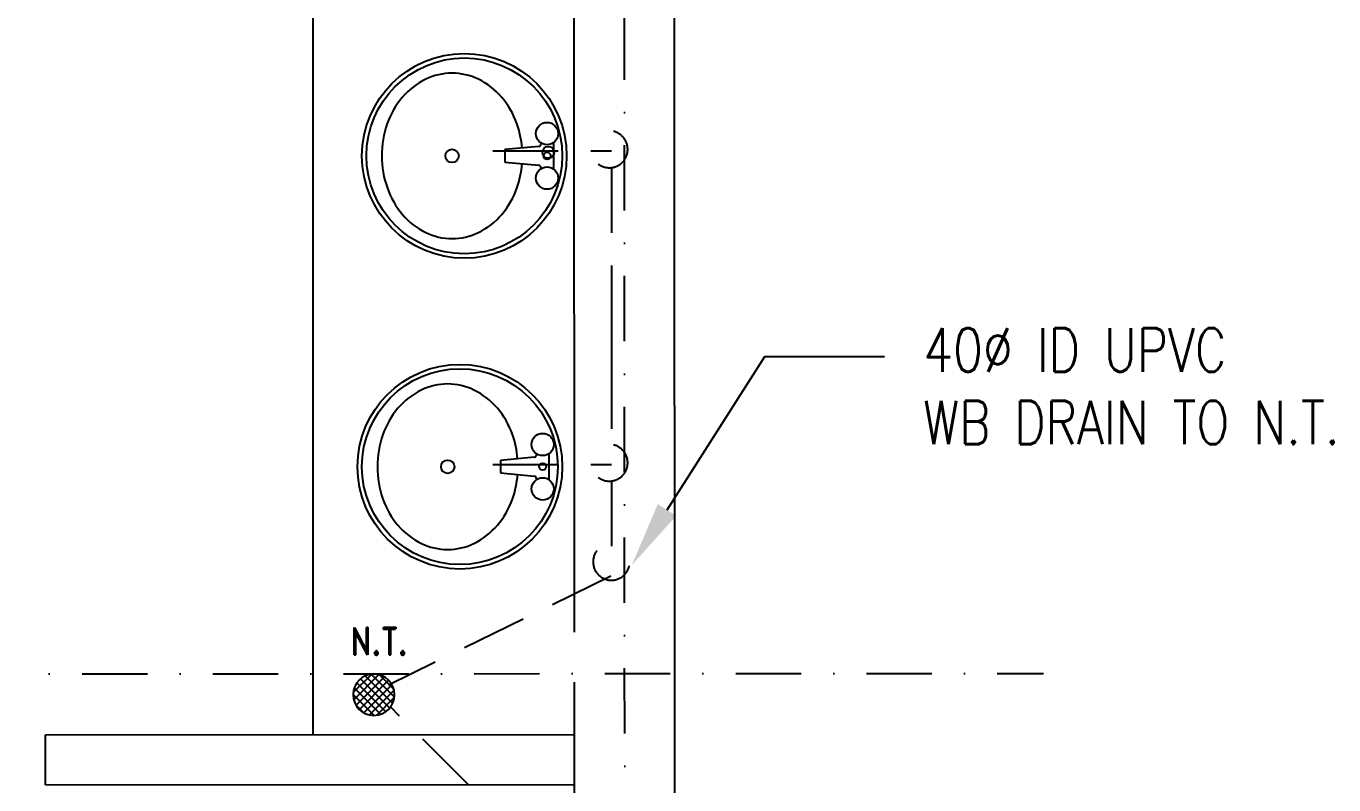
# Model space of a CAD drawing. Extents: x -437689 to -407696, y -55787 to -37037.
# Drawn here: x -423787 to -422286, y -48917 to -48045 of the extents above; entities that cross this region are included whole.
import ezdxf

# ---------------------------------------------------------------- set-up
doc = ezdxf.new("R2010")
doc.units = 0
doc.header["$LTSCALE"] = 150
doc.header["$MEASUREMENT"] = 0
doc.linetypes.add('DASHDOT', pattern=[1, 0.5, -0.25, 0, -0.25])
doc.linetypes.add('DASHED', pattern=[0.75, 0.5, -0.25])
doc.layers.get('0').update_dxf_attribs({"linetype": 'CONTINUOUS'})
for name, color, linetype in [('DR', 6, 'CONTINUOUS'), ('F', 9, 'CONTINUOUS'), ('GRID', 252, 'DASHDOT'), ('TEXT', 7, 'CONTINUOUS'), ('TXT', 7, 'CONTINUOUS'), ('WALL', 7, 'CONTINUOUS'), ('WASTE', 3, 'DASHED')]:
    doc.layers.add(name, color=color, linetype=linetype)
doc.styles.add('T', font='romans.shx', dxfattribs={"height": 450})
doc.styles.add('TESTI', font='ROMAND.SHX')

msp = doc.modelspace()

# ---------------------------------------------------------------- linework, layer by layer
at = {"color": 0}
for p, q in [((-423411.7, -48810.6), (-423390.5, -48789.5)), ((-423411.1, -48818.9), (-423382.3, -48790)), ((-423408.5, -48825.1), (-423376, -48792.6)), ((-423404.6, -48830.1), (-423371.1, -48796.5)), ((-423403.4, -48794.9), (-423369.9, -48828.4)), ((-423398, -48791.5), (-423366.5, -48823)), ((-423391.1, -48789.5), (-423364.5, -48816.1)), ((-423381.5, -48790.2), (-423365.2, -48806.6)), ((-423411.8, -48813), (-423388, -48836.8)), ((-423410.5, -48805.4), (-423380.4, -48835.6)), ((-423407.6, -48799.6), (-423374.5, -48832.6)), ((-423399.6, -48833.9), (-423367.3, -48801.6)), ((-423393.2, -48836.3), (-423364.9, -48808)), ((-423408.5, -48825.1), (-423400.1, -48833.5)), ((-423384.6, -48836.6), (-423364.6, -48816.5))]:
    msp.add_line(p, q, dxfattribs=at)
at = {"color": 8}
msp.add_circle((-423187.8, -48190.3), 6.77, dxfattribs=at)
for start, end in [(90, 270), (270, 90)]:
    msp.add_arc((-423388.1, -48813.1), 23.8, start, end)
at = {"layer": 'DR', "color": 3}
msp.add_line((-423115.1, -48382.5), (-423115.1, -48484.4), dxfattribs=at)
at = {"layer": 'DR'}
msp.add_lwpolyline([(-423051.4, -48600.9), (-422939, -48424.7), (-422852.2, -48424.7), (-422801.8, -48424.7)], dxfattribs=at)
msp.add_solid([(-423040.9, -48607.7), (-423091.8, -48664.2), (-423062, -48594.2)], dxfattribs=at)
at = {"layer": 'F'}
for p, q in [((-423196.3, -48179.4), (-423196.3, -48181)), ((-423182, -48179.4), (-423182, -48209.3)), ((-423198.7, -48183.5), (-423237.7, -48187.2)), ((-423237.7, -48187.2), (-423237.7, -48201.5)), ((-423237.7, -48201.5), (-423198.6, -48205.2)), ((-423196.3, -48207.8), (-423196.3, -48209.3)), ((-423203.7, -48540.5), (-423242.8, -48544.2)), ((-423201.4, -48536.3), (-423201.4, -48537.9)), ((-423187.1, -48536.3), (-423187.1, -48566.3)), ((-423242.8, -48544.2), (-423242.8, -48558.5)), ((-423242.8, -48558.5), (-423203.7, -48562.1)), ((-423201.4, -48564.7), (-423201.4, -48566.3))]:
    msp.add_line(p, q, dxfattribs=at)
for points in [[(-423217.9, -48185.4, 0.064435), (-423223.9, -48157.4, 0.091719), (-423241.2, -48127.2, 0.103599), (-423268.1, -48106.4, 0.113912), (-423298.3, -48099.4, 0.113912), (-423328.5, -48106.4, 0.103599), (-423355.4, -48127.3, 0.091719), (-423372.7, -48157.4, 0.084785), (-423379, -48194.5, 0.084785), (-423372.6, -48231.5, 0.091719), (-423355.3, -48261.6, 0.103599), (-423328.4, -48282.5, 0.113912), (-423298.2, -48289.4, 0.113912), (-423268, -48282.5, 0.103599), (-423241.2, -48261.6, 0.091719), (-423223.8, -48231.4, 0.064435), (-423217.9, -48203.4)], [(-423223, -48542.3, 0.064435), (-423228.9, -48514.3, 0.091719), (-423246.3, -48484.1, 0.103599), (-423273.1, -48463.3, 0.113912), (-423303.4, -48456.3, 0.113912), (-423333.6, -48463.3, 0.103599), (-423360.4, -48484.2, 0.091719), (-423377.7, -48514.3, 0.084785), (-423384, -48551.4, 0.084785), (-423377.7, -48588.4, 0.091719), (-423360.4, -48618.6, 0.103599), (-423333.5, -48639.4, 0.113912), (-423303.3, -48646.4, 0.113912), (-423273.1, -48639.4, 0.103599), (-423246.2, -48618.5, 0.091719), (-423228.9, -48588.4, 0.064435), (-423223, -48560.3)]]:
    msp.add_lwpolyline(points, format="xyb", dxfattribs=at)
for centre, radius in [((-423284.2, -48194.4), 117.5), ((-423284.2, -48194.4), 112.4), ((-423189.2, -48168.8), 12.8), ((-423298.3, -48194.4), 7.66), ((-423189.2, -48194.4), 4.09), ((-423189.2, -48219.9), 12.8), ((-423289.3, -48551.3), 117.5), ((-423289.3, -48551.3), 112.4), ((-423194.3, -48525.8), 12.8), ((-423303.3, -48551.3), 7.66), ((-423194.2, -48551.3), 4.09), ((-423194.2, -48576.8), 12.8)]:
    msp.add_circle(centre, radius, dxfattribs=at)
for centre, start, end in [((-423198.9, -48181), 275.4135, 0.0226), ((-423198.9, -48207.8), 0.0226, 84.6316), ((-423204, -48537.9), 275.4135, 0.0226), ((-423203.9, -48564.7), 0.0226, 84.6316)]:
    msp.add_arc(centre, 2.55, start, end, dxfattribs=at)
at = {"layer": 'GRID'}
for p, q in [((-423099.1, -51409.3), (-423100.9, -46799.8)), ((-425524.3, -48790.4), (-422619.1, -48788.6))]:
    msp.add_line(p, q, dxfattribs=at)
at = {"layer": 'WALL'}
for p, q in [((-423157.7, -48741.3), (-423158.3, -47231.3)), ((-423042.1, -50231.3), (-423043.3, -47231.3)), ((-423457.6, -48859), (-423458, -47846.5)), ((-423157.4, -49548.8), (-423157.6, -48798.8)), ((-423765.1, -48859.1), (-423157.6, -48858.8)), ((-423765.1, -48916.6), (-423765.1, -48859.1)), ((-423765.1, -48916.6), (-423157.6, -48916.3))]:
    msp.add_line(p, q, dxfattribs=at)
at = {"layer": 'WASTE'}
for p, q in [((-423251.5, -48188.8), (-423115.3, -48188.8)), ((-423115.3, -48207.9), (-423115.3, -48525.8)), ((-423251.5, -48548.6), (-423115.3, -48548.6)), ((-423115.3, -48567.7), (-423115.3, -48658.1)), ((-423115.8, -48676.9), (-423371.1, -48802)), ((-423199.4, -48996.7), (-423368.9, -48827.2))]:
    msp.add_line(p, q, dxfattribs=at)
for centre, start, end in [((-423117.7, -48186.9), 233.1301, 126.8699), ((-423117.7, -48546.8), 233.1301, 126.8699), ((-423115.3, -48660.5), 143.1301, 36.8699)]:
    msp.add_arc(centre, 21.1, start, end, dxfattribs=at)

# ---------------------------------------------------------------- texts
at = {"layer": 'TEXT', "style": 'T', "width": 0.8}
for s, p in [('40%%c ID UPVC', (-422757.3, -48442.2)), ('WB DRAIN TO N.T.', (-422757.3, -48525.6))]:
    msp.add_text(s, height=50, dxfattribs=at).set_placement(p)
at = {"layer": 'TXT', "style": 'TESTI', "width": 0.8}
msp.add_text('N.T.', height=31.5, dxfattribs=at).set_placement((-423414.9, -48767.5))

doc.saveas('drawing.dxf')
